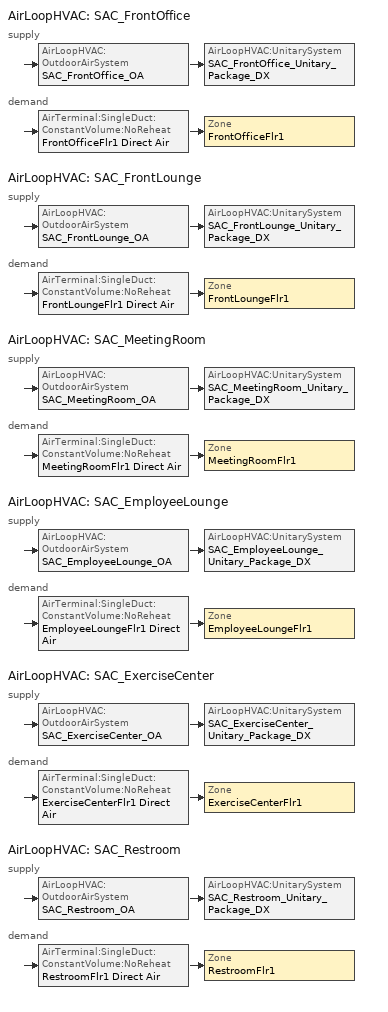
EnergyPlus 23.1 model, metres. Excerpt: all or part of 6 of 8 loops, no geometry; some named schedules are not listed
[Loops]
AirLoopHVAC 'SAC_FrontOffice'
 supply: AirLoopHVAC:OutdoorAirSystem 'SAC_FrontOffice_OA' > AirLoopHVAC:UnitarySystem 'SAC_FrontOffice_Unitary_Package_DX'
 demand: AirTerminal:SingleDuct:ConstantVolume:NoReheat 'FrontOfficeFlr1 Direct Air' > Zone 'FrontOfficeFlr1'
AirLoopHVAC 'SAC_FrontLounge'
 supply: AirLoopHVAC:OutdoorAirSystem 'SAC_FrontLounge_OA' > AirLoopHVAC:UnitarySystem 'SAC_FrontLounge_Unitary_Package_DX'
 demand: AirTerminal:SingleDuct:ConstantVolume:NoReheat 'FrontLoungeFlr1 Direct Air' > Zone 'FrontLoungeFlr1'
AirLoopHVAC 'SAC_MeetingRoom'
 supply: AirLoopHVAC:OutdoorAirSystem 'SAC_MeetingRoom_OA' > AirLoopHVAC:UnitarySystem 'SAC_MeetingRoom_Unitary_Package_DX'
 demand: AirTerminal:SingleDuct:ConstantVolume:NoReheat 'MeetingRoomFlr1 Direct Air' > Zone 'MeetingRoomFlr1'
AirLoopHVAC 'SAC_EmployeeLounge'
 supply: AirLoopHVAC:OutdoorAirSystem 'SAC_EmployeeLounge_OA' > AirLoopHVAC:UnitarySystem 'SAC_EmployeeLounge_Unitary_Package_DX'
 demand: AirTerminal:SingleDuct:ConstantVolume:NoReheat 'EmployeeLoungeFlr1 Direct Air' > Zone 'EmployeeLoungeFlr1'
AirLoopHVAC 'SAC_ExerciseCenter'
 supply: AirLoopHVAC:OutdoorAirSystem 'SAC_ExerciseCenter_OA' > AirLoopHVAC:UnitarySystem 'SAC_ExerciseCenter_Unitary_Package_DX'
 demand: AirTerminal:SingleDuct:ConstantVolume:NoReheat 'ExerciseCenterFlr1 Direct Air' > Zone 'ExerciseCenterFlr1'
AirLoopHVAC 'SAC_Restroom'
 supply: AirLoopHVAC:OutdoorAirSystem 'SAC_Restroom_OA' > AirLoopHVAC:UnitarySystem 'SAC_Restroom_Unitary_Package_DX'
 demand: AirTerminal:SingleDuct:ConstantVolume:NoReheat 'RestroomFlr1 Direct Air' > Zone 'RestroomFlr1'
[DesignSpecification:OutdoorAir]
Name | Outdoor Air Method | Outdoor Air Flow per Zone Floor Area | Outdoor Air Flow per Person
SZ DSOA FrontOfficeFlr1 | Flow/Area | 0.0004318
SZ DSOA FrontLoungeFlr1 | Sum | 0.0003048 | 0.00353961
SZ DSOA MeetingRoomFlr1; SZ DSOA EmployeeLoungeFlr1 | Sum | 0.0003048 | 0.00235974
SZ DSOA ExerciseCenterFlr1 | Sum | 0.0003048 | 0.00943895
SZ DSOA RestroomFlr1 | Flow/Area | 0
[DesignSpecification:ZoneAirDistribution]
CM DSZAD Building: Zone Air Distribution Effectiveness in Cooling Mode=1; Zone Air Distribution Effectiveness in Heating Mode=1
[Sizing:Zone] Zone Cooling Design Supply Air Temperature Input Method=SupplyAirTemperature; Zone Cooling Design Supply Air Temperature=14; Zone Heating Design Supply Air Temperature Input Method=SupplyAirTemperature; Zone Heating Design Supply Air Temperature=50; Zone Cooling Design Supply Air Humidity Ratio=0.008; Zone Heating Design Supply Air Humidity Ratio=0.008; Cooling Design Air Flow Method=DesignDay; Cooling Design Air Flow Rate=0; Cooling Minimum Air Flow Fraction=0; Heating Design Air Flow Method=DesignDay; Heating Design Air Flow Rate=0; Zone Load Sizing Method=Sensible Load Only No Latent Load; Zone Latent Cooling Design Supply Air Humidity Ratio Input Method=HumidityRatioDifference; Zone Cooling Design Supply Air Humidity Ratio Difference=0.005; Zone Latent Heating Design Supply Air Humidity Ratio Input Method=HumidityRatioDifference; Zone Humidification Design Supply Air Humidity Ratio Difference=0.005
Name | Design Specification Outdoor Air Object
FrontOfficeFlr1 | SZ DSOA FrontOfficeFlr1
FrontLoungeFlr1 | SZ DSOA FrontLoungeFlr1
MeetingRoomFlr1 | SZ DSOA MeetingRoomFlr1
EmployeeLoungeFlr1 | SZ DSOA EmployeeLoungeFlr1
ExerciseCenterFlr1 | SZ DSOA ExerciseCenterFlr1
RestroomFlr1 | SZ DSOA RestroomFlr1
[Sizing:System] Type of Load to Size On=Sensible; Design Outdoor Air Flow Rate=AUTOSIZE; Central Heating Maximum System Air Flow Ratio=1; Preheat Design Temperature=7; Preheat Design Humidity Ratio=0.008; Precool Design Temperature=12; Precool Design Humidity Ratio=0.008; Central Cooling Design Supply Air Temperature=12; Central Heating Design Supply Air Temperature=40; Type of Zone Sum to Use=NonCoincident; 100 Outdoor Air in Cooling=No; 100 Outdoor Air in Heating=No; Central Cooling Design Supply Air Humidity Ratio=0.008; Central Heating Design Supply Air Humidity Ratio=0.008; Cooling Supply Air Flow Rate Method=DesignDay; Cooling Supply Air Flow Rate=0; Heating Supply Air Flow Rate Method=DesignDay; Heating Supply Air Flow Rate=0; System Outdoor Air Method=ZoneSum; Zone Maximum Outdoor Air Fraction=1; Cooling Design Capacity Method=CoolingDesignCapacity; Cooling Design Capacity=autosize; Heating Design Capacity Method=HeatingDesignCapacity; Heating Design Capacity=autosize; Central Cooling Capacity Control Method=OnOff
SAC_FrontOffice; SAC_FrontLounge; SAC_MeetingRoom; SAC_EmployeeLounge; SAC_ExerciseCenter; SAC_Restroom
[ZoneControl:Thermostat] Control Type Schedule=COMPACT HVAC-ALWAYS 4
Name | Zone or ZoneList | Control 1
FrontOfficeFlr1 Thermostat | FrontOfficeFlr1 | FrontOfficeFlr1 Dual SP Control
FrontLoungeFlr1 Thermostat | FrontLoungeFlr1 | CommonArea Thermostat Dual SP Control
MeetingRoomFlr1 Thermostat | MeetingRoomFlr1 | MeetingRoomFlr1 Dual SP Control
EmployeeLoungeFlr1 Thermostat | EmployeeLoungeFlr1 | CommonArea Thermostat Dual SP Control
ExerciseCenterFlr1 Thermostat | ExerciseCenterFlr1 | CommonArea Thermostat Dual SP Control
RestroomFlr1 Thermostat | RestroomFlr1 | CommonArea Thermostat Dual SP Control
[ThermostatSetpoint:DualSetpoint]
Name | Heating Setpoint Temperature Schedule | Cooling Setpoint Temperature Schedule
CommonArea Thermostat Dual SP Control | CommonArea_HtgSP_Sch | CommonArea_ClgSP_Sch
FrontOfficeFlr1 Dual SP Control | Office_HtgSP_Sch | Office_ClgSP_Sch
MeetingRoomFlr1 Dual SP Control | MeetingRoom_HtgSP_Sch | MeetingRoom_ClgSP_Sch
[AirTerminal:SingleDuct:ConstantVolume:NoReheat] Availability Schedule=COMPACT HVAC-ALWAYS 1; Maximum Air Flow Rate=AUTOSIZE
FrontOfficeFlr1 Direct Air; FrontLoungeFlr1 Direct Air; MeetingRoomFlr1 Direct Air; EmployeeLoungeFlr1 Direct Air; ExerciseCenterFlr1 Direct Air; RestroomFlr1 Direct Air
[Zone equipment]
FrontOfficeFlr1: FrontOfficeFlr1 Direct Air
FrontLoungeFlr1: FrontLoungeFlr1 Direct Air
MeetingRoomFlr1: MeetingRoomFlr1 Direct Air
EmployeeLoungeFlr1: EmployeeLoungeFlr1 Direct Air
ExerciseCenterFlr1: ExerciseCenterFlr1 Direct Air
RestroomFlr1: RestroomFlr1 Direct Air
[Fan:SystemModel] Availability Schedule=AlwaysOn; Design Maximum Air Flow Rate=autosize; Speed Control Method=Discrete; Electric Power Minimum Flow Rate Fraction=1; Design Pressure Rise=622.5; Motor In Air Stream Fraction=1; Design Electric Power Consumption=AUTOSIZE; Design Power Sizing Method=TotalEfficiencyAndPressure; Night Ventilation Mode Pressure Rise=622.5; EndUse Subcategory=General
Name | Motor Efficiency | Fan Total Efficiency | Number of Speeds | Speed 1 Flow Fraction | Speed 1 Electric Power Fraction | Speed 2 Flow Fraction | Speed 2 Electric Power Fraction
SAC_FrontOffice_addAQ Supply Fan; SAC_MeetingRoom_addAQ Supply Fan; SAC_ExerciseCenter_addAQ Supply Fan; SAC_Restroom_addAQ Supply Fan | 0.855 | 0.55575 | 1 | 1 | 1
SAC_FrontLounge_addAQ Supply Fan | 0.865 | 0.56225 | 2 | 0.66 | 0.4 | 1 | 1
SAC_EmployeeLounge_addAQ Supply Fan | 0.865 | 0.56225 | 1 | 1 | 1
[Coil:Cooling:DX:MultiSpeed] Availability Schedule=COMPACT HVAC-ALWAYS 1; Condenser Type=AirCooled; Apply Part Load Fraction to Speeds Greater than 1=No; Apply Latent Degradation to Speeds Greater than 1=No; Maximum Outdoor DryBulb Temperature for Crankcase Heater Operation=10; Basin Heater Setpoint Temperature=2; Fuel Type=Electricity; Number of Speeds=2; 2017 Speed 1 Rated Evaporator Fan Power Per Volume Flow Rate=0; Speed 1 Total Cooling Capacity Function of Temperature Curve=PTU_CapFT; Speed 1 Total Cooling Capacity Function of Flow Fraction Curve=PTU_CapFF; Speed 1 Energy Input Ratio Function of Temperature Curve=PTU_EIRFT; Speed 1 Energy Input Ratio Function of Flow Fraction Curve=PTU_EIRFF; Speed 1 Part Load Fraction Correlation Curve=PTU_PLR; Speed 1 Rated Waste Heat Fraction of Power Input=0.2; Speed 1 Evaporative Condenser Effectiveness=0.9; 2017 Speed 2 Rated Evaporator Fan Power Per Volume Flow Rate=0; Speed 2 Total Cooling Capacity Function of Temperature Curve=PTU_CapFT; Speed 2 Total Cooling Capacity Function of Flow Fraction Curve=PTU_CapFF; Speed 2 Energy Input Ratio Function of Temperature Curve=PTU_EIRFT; Speed 2 Energy Input Ratio Function of Flow Fraction Curve=PTU_EIRFF; Speed 2 Part Load Fraction Correlation Curve=PTU_PLR; Speed 2 Rated Waste Heat Fraction of Power Input=0.2; Speed 2 Evaporative Condenser Effectiveness=0.9
Name | Speed 1 Gross Rated Total Cooling Capacity | Speed 1 Gross Rated Sensible Heat Ratio | Speed 1 Gross Rated Cooling COP | Speed 1 Rated Air Flow Rate | Speed 2 Gross Rated Total Cooling Capacity | Speed 2 Gross Rated Sensible Heat Ratio | Speed 2 Gross Rated Cooling COP | Speed 2 Rated Air Flow Rate
SAC_FrontOffice Cooling Coil | 177.583 | 0.76226 | 4.11713 | 0.0114092 | 355.166 | 0.76226 | 4.11713 | 0.0171138
SAC_FrontLounge Cooling Coil | 508.258 | 0.71509 | 3.79883 | 0.0285159 | 1016.52 | 0.71509 | 3.79883 | 0.0427739
SAC_MeetingRoom Cooling Coil | 246.049 | 0.70108 | 4.11713 | 0.0132113 | 492.097 | 0.70108 | 4.11713 | 0.019817
SAC_EmployeeLounge Cooling Coil | 368.622 | 0.80022 | 4.11713 | 0.0265869 | 737.244 | 0.80022 | 4.11713 | 0.0398804
SAC_ExerciseCenter Cooling Coil | 88.632 | 0.70108 | 4.11713 | 0.00475893 | 177.264 | 0.70108 | 4.11713 | 0.0071384
SAC_Restroom Cooling Coil | 29.0184 | 0.80054 | 4.11713 | 0.00220943 | 58.0368 | 0.80054 | 4.11713 | 0.00331414
[Coil:Heating:Fuel] Availability Schedule=COMPACT HVAC-ALWAYS 1; Fuel Type=NaturalGas; Burner Efficiency=0.8; Nominal Capacity=AUTOSIZE; Parasitic Electric Load=0; Part Load Fraction Correlation Curve=GasHeatPLFFPLR; Parasitic Fuel Load=0
SAC_FrontOffice Heating Coil; SAC_FrontLounge Heating Coil; SAC_MeetingRoom Heating Coil; SAC_EmployeeLounge Heating Coil; SAC_ExerciseCenter Heating Coil; SAC_Restroom Heating Coil
[AirLoopHVAC:UnitarySystem] Control Type=Load; Dehumidification Control Type=None; Availability Schedule=COMPACT HVAC-ALWAYS 1; Fan Placement=BlowThrough; DX Heating Coil Sizing Ratio=1; Use DOAS DX Cooling Coil=No; Minimum Supply Air Temperature=2; Latent Load Control=SensibleOnlyLoadControl; Cooling Supply Air Flow Rate Method=SupplyAirFlowRate; Cooling Supply Air Flow Rate=AUTOSIZE; Heating Supply Air Flow Rate Method=SupplyAirFlowRate; Heating Supply Air Flow Rate=AUTOSIZE; No Load Supply Air Flow Rate Method=SupplyAirFlowRate; No Load Supply Air Flow Rate=AUTOSIZE; Maximum Supply Air Temperature=AUTOSIZE
Name | Controlling Zone or Thermostat Location | Supply Fan | Supply Air Fan Operating Mode Schedule | Heating Coil | Cooling Coil | Design Specification Multispeed Object
SAC_FrontOffice_Unitary_Package_DX | FrontOfficeFlr1 | SAC_FrontOffice_addAQ Supply Fan | Office_Fan_Sch | SAC_FrontOffice Heating Coil | SAC_FrontOffice Cooling Coil | SAC_FrontOffice_Unitary_Package_DX_Perf
SAC_FrontLounge_Unitary_Package_DX | FrontLoungeFlr1 | SAC_FrontLounge_addAQ Supply Fan | COMPACT HVAC-ALWAYS 1 | SAC_FrontLounge Heating Coil | SAC_FrontLounge Cooling Coil | SAC_FrontLounge_Unitary_Package_DX_Perf
SAC_MeetingRoom_Unitary_Package_DX | MeetingRoomFlr1 | SAC_MeetingRoom_addAQ Supply Fan | MeetingRoom_Fan_Sch | SAC_MeetingRoom Heating Coil | SAC_MeetingRoom Cooling Coil | SAC_MeetingRoom_Unitary_Package_DX_Perf
SAC_EmployeeLounge_Unitary_Package_DX | EmployeeLoungeFlr1 | SAC_EmployeeLounge_addAQ Supply Fan | COMPACT HVAC-ALWAYS 1 | SAC_EmployeeLounge Heating Coil | SAC_EmployeeLounge Cooling Coil | SAC_EmployeeLounge_Unitary_Package_DX_Perf
SAC_ExerciseCenter_Unitary_Package_DX | ExerciseCenterFlr1 | SAC_ExerciseCenter_addAQ Supply Fan | COMPACT HVAC-ALWAYS 1 | SAC_ExerciseCenter Heating Coil | SAC_ExerciseCenter Cooling Coil | SAC_ExerciseCenter_Unitary_Package_DX_Perf
SAC_Restroom_Unitary_Package_DX | RestroomFlr1 | SAC_Restroom_addAQ Supply Fan | COMPACT HVAC-ALWAYS 1 | SAC_Restroom Heating Coil | SAC_Restroom Cooling Coil | SAC_Restroom_Unitary_Package_DX_Perf
[UnitarySystemPerformance:Multispeed] Number of Speeds for Heating=2; Number of Speeds for Cooling=2; Single Mode Operation=No; Heating Speed 2 Supply Air Flow Ratio=1; Cooling Speed 2 Supply Air Flow Ratio=1
Name | No Load Supply Air Flow Rate Ratio | Heating Speed 1 Supply Air Flow Ratio | Cooling Speed 1 Supply Air Flow Ratio
SAC_FrontOffice_Unitary_Package_DX_Perf; SAC_MeetingRoom_Unitary_Package_DX_Perf; SAC_EmployeeLounge_Unitary_Package_DX_Perf; SAC_ExerciseCenter_Unitary_Package_DX_Perf; SAC_Restroom_Unitary_Package_DX_Perf | 1 | 1 | 1
SAC_FrontLounge_Unitary_Package_DX_Perf | 0.66 | 0.66 | 0.66
[Controller:OutdoorAir] Maximum Outdoor Air Flow Rate=AUTOSIZE; Economizer Control Action Type=ModulateFlow; Lockout Type=LockoutWithHeating; Minimum Limit Type=FixedMinimum; Minimum Outdoor Air Schedule=MinOA_MotorizedDamper_Sched; Maximum Fraction of Outdoor Air Schedule=SZ_system_OA_Max_Frac_SCH
Name | Minimum Outdoor Air Flow Rate | Economizer Control Type | Mechanical Ventilation Controller
SAC_FrontOffice_OA_Controller; SAC_Restroom_OA_Controller | AUTOSIZE | NoEconomizer
SAC_FrontLounge_OA_Controller | 0 | DifferentialDryBulb | FrontLoungeFlr1_DCV
SAC_MeetingRoom_OA_Controller | 0 | NoEconomizer | MeetingRoomFlr1_DCV
SAC_EmployeeLounge_OA_Controller | 0 | DifferentialDryBulb | EmployeeLoungeFlr1_DCV
SAC_ExerciseCenter_OA_Controller | 0 | NoEconomizer | ExerciseCenterFlr1_DCV
[Controller:MechanicalVentilation] Availability Schedule=MinOA_MotorizedDamper_Sched; System Outdoor Air Method=ZoneSum; Design Specification Zone Air Distribution Object Name 1=CM DSZAD Building
Name | Demand Controlled Ventilation | Zone or ZoneList 1 | Design Specification Outdoor Air Object Name 1
FrontOfficeFlr1_DCV | No | FrontOfficeFlr1 | SZ DSOA FrontOfficeFlr1
FrontLoungeFlr1_DCV | Yes | FrontLoungeFlr1 | SZ DSOA FrontLoungeFlr1
MeetingRoomFlr1_DCV | Yes | MeetingRoomFlr1 | SZ DSOA MeetingRoomFlr1
EmployeeLoungeFlr1_DCV | Yes | EmployeeLoungeFlr1 | SZ DSOA EmployeeLoungeFlr1
ExerciseCenterFlr1_DCV | Yes | ExerciseCenterFlr1 | SZ DSOA ExerciseCenterFlr1
RestroomFlr1_DCV | No | RestroomFlr1 | SZ DSOA RestroomFlr1
[AirLoopHVAC] Design Supply Air Flow Rate=AUTOSIZE
SAC_FrontOffice; SAC_FrontLounge; SAC_MeetingRoom; SAC_EmployeeLounge; SAC_ExerciseCenter; SAC_Restroom
[SetpointManager:SingleZone:Heating] Control Variable=Temperature; Minimum Supply Air Temperature=13; Maximum Supply Air Temperature=45
Name | Control Zone | Setpoint Node or NodeList
SupAirTemp MngrFrontOfficeFlr1 - Htg | FrontOfficeFlr1 | SAC_FrontOffice Supply Equipment Outlet Node
SupAirTemp MngrFrontLoungeFlr1 - Htg | FrontLoungeFlr1 | SAC_FrontLounge Supply Equipment Outlet Node
SupAirTemp MngrMeetingRoomFlr1 - Htg | MeetingRoomFlr1 | SAC_MeetingRoom Supply Equipment Outlet Node
SupAirTemp MngrEmployeeLoungeFlr1 - Htg | EmployeeLoungeFlr1 | SAC_EmployeeLounge Supply Equipment Outlet Node
SupAirTemp MngrExerciseCenterFlr1 - Htg | ExerciseCenterFlr1 | SAC_ExerciseCenter Supply Equipment Outlet Node
SupAirTemp MngrRestroomFlr1 - Htg | RestroomFlr1 | SAC_Restroom Supply Equipment Outlet Node
[SetpointManager:SingleZone:Cooling] Control Variable=Temperature; Minimum Supply Air Temperature=13; Maximum Supply Air Temperature=45
Name | Control Zone | Setpoint Node or NodeList
SupAirTemp MngrFrontOfficeFlr1 - Clg | FrontOfficeFlr1 | SAC_FrontOffice Zone Equipment Inlet Node
SupAirTemp MngrFrontLoungeFlr1 - Clg | FrontLoungeFlr1 | SAC_FrontLounge Zone Equipment Inlet Node
SupAirTemp MngrMeetingRoomFlr1 - Clg | MeetingRoomFlr1 | SAC_MeetingRoom Zone Equipment Inlet Node
SupAirTemp MngrEmployeeLoungeFlr1 - Clg | EmployeeLoungeFlr1 | SAC_EmployeeLounge Zone Equipment Inlet Node
SupAirTemp MngrExerciseCenterFlr1 - Clg | ExerciseCenterFlr1 | SAC_ExerciseCenter Zone Equipment Inlet Node
SupAirTemp MngrRestroomFlr1 - Clg | RestroomFlr1 | SAC_Restroom Zone Equipment Inlet Node
[SetpointManager:MixedAir] Control Variable=Temperature
Name | Setpoint Node or NodeList
SAC_FrontOffice_OAMixed Air Temp Manager | SAC_FrontOffice Mixed Air Outlet
SAC_FrontLounge_OAMixed Air Temp Manager | SAC_FrontLounge Mixed Air Outlet
SAC_MeetingRoom_OAMixed Air Temp Manager | SAC_MeetingRoom Mixed Air Outlet
SAC_EmployeeLounge_OAMixed Air Temp Manager | SAC_EmployeeLounge Mixed Air Outlet
SAC_ExerciseCenter_OAMixed Air Temp Manager | SAC_ExerciseCenter Mixed Air Outlet
SAC_Restroom_OAMixed Air Temp Manager | SAC_Restroom Mixed Air Outlet
[Schedule:Compact]
AlwaysOn; COMPACT HVAC-ALWAYS 1; MinOA_MotorizedDamper_Sched: Through: 12/31, For: AllDays, Until: 24:00, 1
Office_Fan_Sch: Through: 12/31, For: Weekdays, Until: 01:00, 1, Until: 02:00, 1, Until: 03:00, 1, Until: 04:00, 1, Until: 05:00, 1, Until: 06:00, 1, Until: 07:00, 1, Until: 08:00, 1, Until: 09:00, 1, Until: 10:00, 1, Until: 11:00, 1, Until: 12:00, 1, Until: 13:00, 0, Until: 14:00, 1, Until: 15:00, 0, Until: 16:00, 1, Until: 17:00, 1, Until: 18:00, 1, Until: 19:00, 1, Until: 20:00, 1, Until: 21:00, 1, Until: 22:00, 1, Until: 23:00, 1, Until: 24:00, 1, For: Saturday Sunday Holidays, Until: 01:00, 1, Until: 02:00, 1, Until: 03:00, 1, Until: 04:00, 1, Until: 05:00, 1, Until: 06:00, 1, Until: 07:00, 1, Until: 08:00, 1, Until: 09:00, 1, Until: 10:00, 1, Until: 11:00, 1, Until: 12:00, 0, Until: 13:00, 1, Until: 14:00, 1, Until: 15:00, 0, Until: 16:00, 1, Until: 17:00, 1, Until: 18:00, 1, Until: 19:00, 1, Until: 20:00, 1, Until: 21:00, 1, Until: 22:00, 1, Until: 23:00, 1, Until: 24:00, 1, For: AllOtherDays, Until: 24:00, 1
COMPACT HVAC-ALWAYS 4: Through: 12/31, For: AllDays, Until: 24:00, 4
MeetingRoom_HtgSP_Sch: Through: 12/31, For: Weekdays, Until: 01:00, 21.111, Until: 02:00, 21.111, Until: 03:00, 21.111, Until: 04:00, 21.111, Until: 05:00, 21.111, Until: 06:00, 21.111, Until: 07:00, 21.111, Until: 08:00, 21.111, Until: 09:00, 21.111, Until: 10:00, 21.111, Until: 11:00, 20.555, Until: 12:00, 20.555, Until: 13:00, 21.111, Until: 14:00, 21.111, Until: 15:00, 20.555, Until: 16:00, 21.111, Until: 17:00, 20.555, Until: 18:00, 20.555, Until: 19:00, 21.111, Until: 20:00, 21.111, Until: 21:00, 21.111, Until: 22:00, 21.111, Until: 23:00, 21.111, Until: 24:00, 21.111, For: Saturday Sunday Holidays, Until: 01:00, 21.111, Until: 02:00, 21.111, Until: 03:00, 21.111, Until: 04:00, 21.111, Until: 05:00, 21.111, Until: 06:00, 21.111, Until: 07:00, 21.111, Until: 08:00, 21.111, Until: 09:00, 21.111, Until: 10:00, 21.111, Until: 11:00, 21.111, Until: 12:00, 21.111, Until: 13:00, 20.555, Until: 14:00, 20.555, Until: 15:00, 20.555, Until: 16:00, 20.555, Until: 17:00, 20.555, Until: 18:00, 20.555, Until: 19:00, 21.111, Until: 20:00, 21.111, Until: 21:00, 21.111, Until: 22:00, 21.111, Until: 23:00, 21.111, Until: 24:00, 21.111, For: AllOtherDays, Until: 24:00, 21.111
Office_HtgSP_Sch: Through: 12/31, For: Weekdays, Until: 01:00, 21.111, Until: 02:00, 21.111, Until: 03:00, 21.111, Until: 04:00, 21.111, Until: 05:00, 21.111, Until: 06:00, 21.111, Until: 07:00, 21.111, Until: 08:00, 21.111, Until: 09:00, 21.111, Until: 10:00, 21.111, Until: 11:00, 21.111, Until: 12:00, 21.111, Until: 13:00, 20.555, Until: 14:00, 21.111, Until: 15:00, 20.555, Until: 16:00, 21.111, Until: 17:00, 21.111, Until: 18:00, 21.111, Until: 19:00, 21.111, Until: 20:00, 21.111, Until: 21:00, 21.111, Until: 22:00, 21.111, Until: 23:00, 21.111, Until: 24:00, 21.111, For: Saturday Sunday Holidays, Until: 01:00, 21.111, Until: 02:00, 21.111, Until: 03:00, 21.111, Until: 04:00, 21.111, Until: 05:00, 21.111, Until: 06:00, 21.111, Until: 07:00, 21.111, Until: 08:00, 21.111, Until: 09:00, 21.111, Until: 10:00, 21.111, Until: 11:00, 21.111, Until: 12:00, 20.555, Until: 13:00, 21.111, Until: 14:00, 21.111, Until: 15:00, 20.555, Until: 16:00, 21.111, Until: 17:00, 21.111, Until: 18:00, 21.111, Until: 19:00, 21.111, Until: 20:00, 21.111, Until: 21:00, 21.111, Until: 22:00, 21.111, Until: 23:00, 21.111, Until: 24:00, 21.111, For: AllOtherDays, Until: 24:00, 21.111
Office_ClgSP_Sch: Through: 12/31, For: Weekdays, Until: 01:00, 23.8889, Until: 02:00, 23.8889, Until: 03:00, 23.8889, Until: 04:00, 23.8889, Until: 05:00, 23.8889, Until: 06:00, 23.8889, Until: 07:00, 23.8889, Until: 08:00, 23.8889, Until: 09:00, 23.8889, Until: 10:00, 23.8889, Until: 11:00, 23.8889, Until: 12:00, 23.8889, Until: 13:00, 24.445, Until: 14:00, 23.8889, Until: 15:00, 24.445, Until: 16:00, 23.8889, Until: 17:00, 23.8889, Until: 18:00, 23.8889, Until: 19:00, 23.8889, Until: 20:00, 23.8889, Until: 21:00, 23.8889, Until: 22:00, 23.8889, Until: 23:00, 23.8889, Until: 24:00, 23.8889, For: Saturday Sunday Holidays, Until: 01:00, 23.889, Until: 02:00, 23.889, Until: 03:00, 23.889, Until: 04:00, 23.889, Until: 05:00, 23.889, Until: 06:00, 23.889, Until: 07:00, 23.889, Until: 08:00, 23.889, Until: 09:00, 23.889, Until: 10:00, 23.889, Until: 11:00, 23.889, Until: 12:00, 24.445, Until: 13:00, 23.889, Until: 14:00, 23.889, Until: 15:00, 24.445, Until: 16:00, 23.889, Until: 17:00, 23.889, Until: 18:00, 23.889, Until: 19:00, 23.889, Until: 20:00, 23.889, Until: 21:00, 23.889, Until: 22:00, 23.889, Until: 23:00, 23.889, Until: 24:00, 23.889, For: AllOtherDays, Until: 24:00, 23.889
CommonArea_HtgSP_Sch: Through: 12/31, For: AllDays, Until: 24:00, 21.111
CommonArea_ClgSP_Sch: Through: 12/31, For: AllDays, Until: 24:00, 23.889
MeetingRoom_Fan_Sch: Through: 12/31, For: Weekdays, Until: 01:00, 0, Until: 02:00, 0, Until: 03:00, 0, Until: 04:00, 0, Until: 05:00, 0, Until: 06:00, 0, Until: 07:00, 0, Until: 08:00, 0, Until: 09:00, 1, Until: 10:00, 1, Until: 11:00, 0, Until: 12:00, 0, Until: 13:00, 1, Until: 14:00, 1, Until: 15:00, 0, Until: 16:00, 1, Until: 17:00, 0, Until: 18:00, 0, Until: 19:00, 0, Until: 20:00, 0, Until: 21:00, 0, Until: 22:00, 0, Until: 23:00, 0, Until: 24:00, 0, For: Saturday Sunday Holidays, Until: 01:00, 0, Until: 02:00, 0, Until: 03:00, 0, Until: 04:00, 0, Until: 05:00, 0, Until: 06:00, 0, Until: 07:00, 0, Until: 08:00, 0, Until: 09:00, 1, Until: 10:00, 1, Until: 11:00, 1, Until: 12:00, 1, Until: 13:00, 0, Until: 14:00, 0, Until: 15:00, 0, Until: 16:00, 0, Until: 17:00, 0, Until: 18:00, 0, Until: 19:00, 0, Until: 20:00, 0, Until: 21:00, 0, Until: 22:00, 0, Until: 23:00, 0, Until: 24:00, 0, For: AllOtherDays, Until: 8:00, 0, Until: 18:00, 1, Until: 24:00, 0
[Schedule:Constant]
SZ_system_OA_Max_Frac_SCH: Hourly Value=0.75
[Curve:Quadratic]
Name | Coefficient1 Constant | Coefficient2 x | Coefficient3 x2 | Minimum Value of x | Maximum Value of x
PTU_CapFF | 0.8 | 0.2 | 0 | 0.5 | 1.5
PTU_EIRFF | 1.1552 | -0.1808 | 0.0256 | 0.5 | 1.5
PTU_PLR | 0.85 | 0.15 | 0 | 0 | 1
[Curve:Cubic]
GasHeatPLFFPLR: Coefficient1 Constant=0.8; Coefficient2 x=0.2; Coefficient3 x2=0; Coefficient4 x3=0; Minimum Value of x=0; Maximum Value of x=1
[Curve:Biquadratic] Minimum Value of x=12.77778; Maximum Value of x=23.88889; Minimum Value of y=23.88889; Maximum Value of y=46.11111
Name | Coefficient1 Constant | Coefficient2 x | Coefficient3 x2 | Coefficient4 y | Coefficient5 y2 | Coefficient6 xy
PTU_CapFT | 0.942588 | 0.00954335 | 0.00068377 | -0.0110427 | 5.249e-06 | -9.72e-06
PTU_EIRFT | 0.342414 | 0.034885 | -0.0006237 | 0.00497722 | 0.000437951 | -0.000728028
